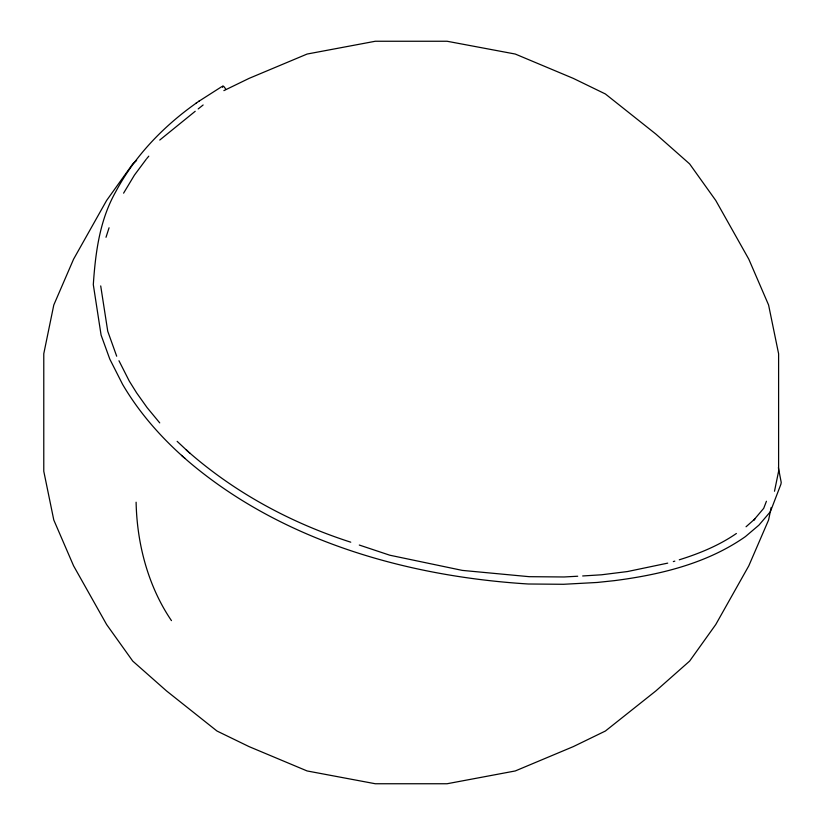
<?xml version="1.0" encoding="UTF-8"?>
<svg xmlns="http://www.w3.org/2000/svg" width="825" height="825" viewBox="0 0 825 825"><rect width="100%" height="100%" fill="white"/><g stroke="black" fill="none" stroke-linecap="round" stroke-linejoin="round"><path stroke-width="1.24" d="M771.158 507.499L768.591 519.998L748.811 565.806L715.77 624.525L689.618 661.103L655.885 690.907L605.385 731.033L573.303 746.615L515.274 770.952L447.057 783.75L375.323 783.75L307.106 770.952L249.068 746.615L216.996 731.033L166.495 690.907L132.753 661.103L106.611 624.525L73.569 565.806L53.79 519.998L43.777 471.271L43.777 353.729L53.79 305.002L73.569 259.194L106.611 200.475L132.753 163.897L136.61 160.493M774.5 491.257L778.604 471.271L778.604 353.729L768.591 305.002L748.811 259.194L715.77 200.475L689.618 163.897L655.885 134.093L605.385 93.968L573.303 78.385L515.274 54.048L447.057 41.25L375.323 41.25L307.106 54.048L249.068 78.385L223.874 90.626M106.002 237.291L109.065 227.772M766.425 501.26L763.713 508.324L753.679 520.183L754.865 518.946L746.048 526.773M123.585 193.163L134.454 175.086L146.273 159.215M146.891 158.441L148.789 156.162M159.751 140.054L195.216 111.282M198.186 108.921L203.136 104.981M196.567 102.878C163.577 126.142 134.764 155.966 115.706 191.802C99.67 220.089 95.453 252.667 93.308 284.646L101.083 335.053L109.808 359.133L122.574 384.326C140.25 414.542 164.041 440.828 190.699 463.372C284.336 541.788 408.293 576.551 528.289 583.997L563.568 584.286L597.228 582.46L614.212 580.666C660.093 574.757 706.912 563.588 745.387 536.621L758.897 525.164L770.333 511.778L780.914 484.234L781.223 482.46L778.387 467.62M198.578 101.465L221.585 86.759M195.999 103.269L199.124 101.073M736.395 533.486C719.018 545.469 699.342 553.554 679.274 559.804M673.313 561.577L674.819 561.144M667.714 563.135L627.464 571.55L601.528 574.788L582.677 575.963M577.706 576.232L564.053 576.974L529.207 576.685L462.289 570.395L389.812 555.215L359.298 545.047M350.759 542.19C291.833 523.256 235.857 493.298 189.111 452.451L189.729 453.007L186.337 449.976L188.347 451.77M181.521 455.348L183.552 457.153M184.346 457.865L184.955 458.411M186.966 450.532L177.148 441.344M159.741 422.895L147.108 407.622L136.661 392.927L129.267 381.067L118.965 360.742M116.686 356.214L107.745 331.268L100.712 285.924M171.466 620.627A195.082 147.159 -84.3 0 1 136.104 502.208M222.626 87.388A3.733 1.021 59.9 0 1 223.328 86.151A3.733 1.021 59.9 0 1 225.854 89.482"/></g></svg>
